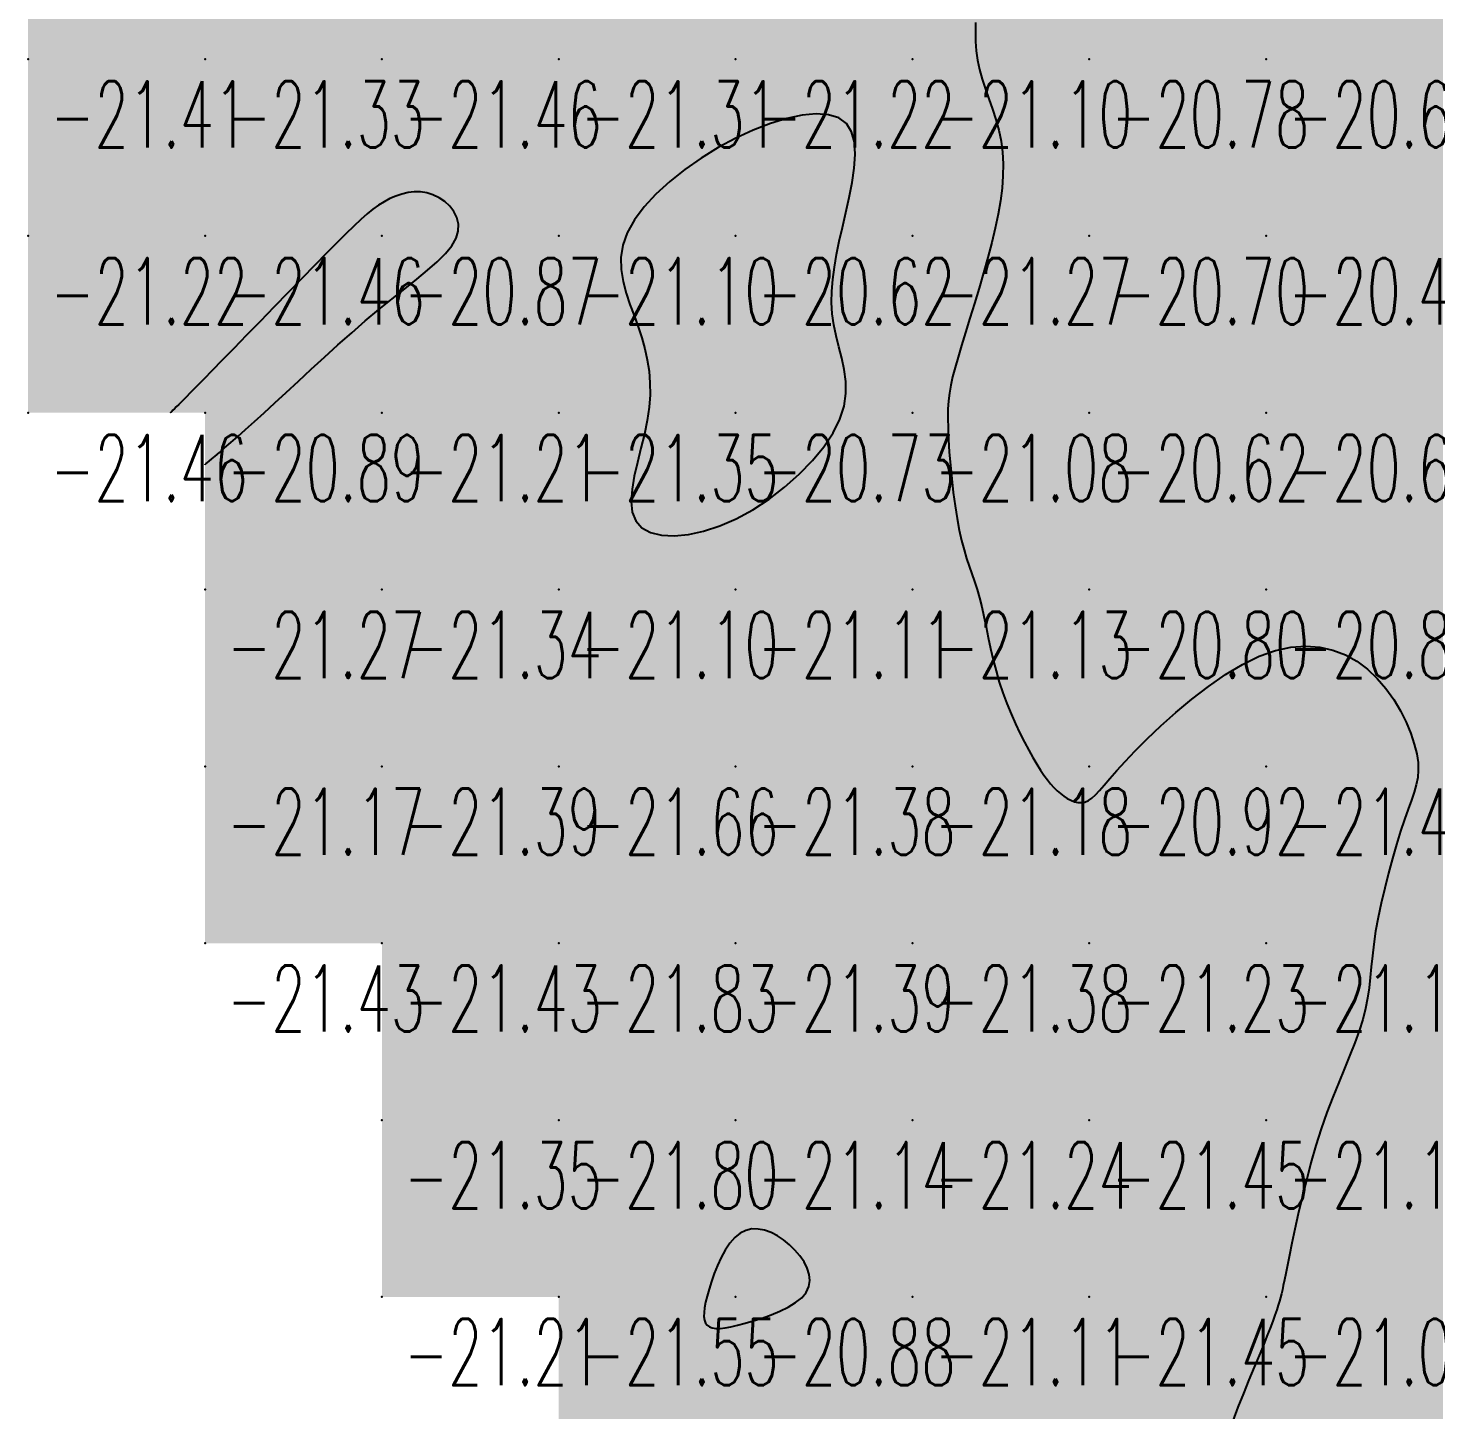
# Model space of a CAD drawing. Header units: millimetres. Extents: x 88261 to 90953, y 390274 to 392322.
# Drawn here: x 89240.2 to 89319.8, y 390760.8 to 390839 of the extents above; entities that cross this region are included whole.
import ezdxf
from ezdxf.enums import TextEntityAlignment as Align

# ---------------------------------------------------------------- set-up
doc = ezdxf.new("R2010")
doc.units = ezdxf.units.MM
doc.header["$LTSCALE"] = 25
for name, color, linetype in [('CN_03_00', 7, 'Continuous'), ('COTEAlt', 7, 'Continuous'), ('TN_COLORIAGE', 7, 'Continuous')]:
    doc.layers.add(name, color=color, linetype=linetype)
doc.styles.add('Simplex 1.0', font='Simplex.shx', dxfattribs={"width": 0.99, "height": 2.5})
doc.styles.get("Standard").update_dxf_attribs({"font": 'times.ttf'})

# ---------------------------------------------------------------- blocks, each defined once
blk = doc.blocks.new('COTE')
at = {"color": 0}
blk.add_point((0, 0), dxfattribs=at)
at = {"layer": 'COTEAlt'}
blk.add_attdef('ALT', text='', height=3.75, dxfattribs=at).set_placement((1.25, -1.25), align=Align.TOP_LEFT)

msp = doc.modelspace()

# ---------------------------------------------------------------- linework, layer by layer
at = {"layer": 'CN_03_00', "elevation": -21, "flags": 128}
for points in [[(89293.811, 390839.301), (89293.816, 390838.77), (89293.825, 390838.242), (89293.854, 390837.713), (89293.921, 390837.181), (89294.037, 390836.644), (89294.193, 390836.1), (89294.378, 390835.548), (89294.578, 390834.985), (89294.779, 390834.412), (89294.97, 390833.825), (89295.136, 390833.224), (89295.265, 390832.608), (89295.347, 390831.974), (89295.381, 390831.32), (89295.37, 390830.645), (89295.317, 390829.946), (89295.224, 390829.221), (89295.095, 390828.468), (89294.933, 390827.684), (89294.739, 390826.867), (89294.517, 390826.019), (89294.275, 390825.151), (89294.021, 390824.278), (89293.761, 390823.417), (89293.504, 390822.581), (89293.258, 390821.787), (89293.031, 390821.049), (89292.83, 390820.383), (89292.661, 390819.798), (89292.525, 390819.279), (89292.419, 390818.805), (89292.34, 390818.354), (89292.287, 390817.906), (89292.258, 390817.439), (89292.25, 390816.933), (89292.262, 390816.366), (89292.291, 390815.724), (89292.336, 390815.02), (89292.397, 390814.274), (89292.472, 390813.505), (89292.56, 390812.733), (89292.661, 390811.979), (89292.774, 390811.262), (89292.897, 390810.602), (89293.03, 390810.013), (89293.17, 390809.486), (89293.316, 390809.005), (89293.464, 390808.556), (89293.613, 390808.123), (89293.76, 390807.692), (89293.902, 390807.247), (89294.038, 390806.773), (89294.167, 390806.26), (89294.29, 390805.709), (89294.413, 390805.128), (89294.54, 390804.524), (89294.674, 390803.904), (89294.82, 390803.274), (89294.982, 390802.641), (89295.163, 390802.012), (89295.368, 390801.393), (89295.591, 390800.789), (89295.829, 390800.205), (89296.075, 390799.645), (89296.327, 390799.113), (89296.578, 390798.615), (89296.823, 390798.154), (89297.059, 390797.735), (89297.28, 390797.361), (89297.489, 390797.03), (89297.688, 390796.736), (89297.879, 390796.477), (89298.065, 390796.249), (89298.249, 390796.046), (89298.434, 390795.865), (89298.621, 390795.703), (89298.813, 390795.555), (89299.008, 390795.426), (89299.207, 390795.321), (89299.407, 390795.243), (89299.608, 390795.198), (89299.808, 390795.19), (89300.006, 390795.224), (89300.2, 390795.305), (89300.393, 390795.436), (89300.595, 390795.623), (89300.823, 390795.869), (89301.089, 390796.177), (89301.41, 390796.553), (89301.8, 390797), (89302.273, 390797.521), (89302.844, 390798.121), (89303.522, 390798.798), (89304.294, 390799.53), (89305.142, 390800.287), (89306.047, 390801.042), (89306.991, 390801.766), (89307.954, 390802.431), (89308.918, 390803.009), (89309.865, 390803.47), (89310.778, 390803.793), (89311.654, 390803.981), (89312.489, 390804.041), (89313.281, 390803.983), (89314.029, 390803.815), (89314.731, 390803.545), (89315.383, 390803.183), (89315.984, 390802.737), (89316.532, 390802.216), (89317.025, 390801.638), (89317.462, 390801.02), (89317.842, 390800.38), (89318.164, 390799.736), (89318.425, 390799.105), (89318.625, 390798.506), (89318.763, 390797.957), (89318.838, 390797.468), (89318.855, 390797.026), (89318.821, 390796.611), (89318.74, 390796.204), (89318.619, 390795.783), (89318.465, 390795.328), (89318.282, 390794.82), (89318.078, 390794.239), (89317.857, 390793.57), (89317.628, 390792.828), (89317.396, 390792.03), (89317.169, 390791.198), (89316.953, 390790.35), (89316.755, 390789.507), (89316.582, 390788.688), (89316.441, 390787.912), (89316.335, 390787.193), (89316.257, 390786.526), (89316.195, 390785.898), (89316.137, 390785.297), (89316.072, 390784.712), (89315.988, 390784.13), (89315.875, 390783.539), (89315.721, 390782.928), (89315.517, 390782.287), (89315.269, 390781.612), (89314.987, 390780.9), (89314.679, 390780.152), (89314.355, 390779.364), (89314.022, 390778.536), (89313.691, 390777.665), (89313.371, 390776.75), (89313.068, 390775.793), (89312.785, 390774.812), (89312.524, 390773.827), (89312.285, 390772.86), (89312.069, 390771.932), (89311.876, 390771.064), (89311.709, 390770.278), (89311.568, 390769.594), (89311.453, 390769.028), (89311.36, 390768.568), (89311.285, 390768.195), (89311.222, 390767.891), (89311.167, 390767.637), (89311.115, 390767.417), (89311.062, 390767.21), (89311.002, 390766.999), (89310.931, 390766.767), (89310.846, 390766.506), (89310.744, 390766.208), (89310.62, 390765.866), (89310.473, 390765.474), (89310.297, 390765.024), (89310.092, 390764.509), (89309.852, 390763.922), (89309.577, 390763.261), (89309.279, 390762.541), (89308.968, 390761.781), (89308.657, 390761.002), (89308.36, 390760.224)], [(89250.249, 390814.302), (89250.25, 390814.303), (89250.258, 390814.309), (89250.279, 390814.328), (89250.32, 390814.363), (89250.388, 390814.421), (89250.49, 390814.508), (89250.631, 390814.63), (89250.82, 390814.791), (89251.06, 390814.998), (89251.354, 390815.251), (89251.7, 390815.552), (89252.098, 390815.901), (89252.548, 390816.299), (89253.048, 390816.746), (89253.598, 390817.244), (89254.199, 390817.794), (89254.847, 390818.393), (89255.536, 390819.032), (89256.258, 390819.701), (89257.006, 390820.387), (89257.769, 390821.08), (89258.542, 390821.767), (89259.314, 390822.438), (89260.079, 390823.081), (89260.827, 390823.687), (89261.546, 390824.257), (89262.22, 390824.794), (89262.837, 390825.302), (89263.381, 390825.783), (89263.841, 390826.243), (89264.2, 390826.683), (89264.445, 390827.108), (89264.568, 390827.518), (89264.579, 390827.911), (89264.492, 390828.279), (89264.324, 390828.618), (89264.089, 390828.922), (89263.803, 390829.185), (89263.481, 390829.401), (89263.139, 390829.565), (89262.79, 390829.672), (89262.437, 390829.725), (89262.083, 390829.73), (89261.731, 390829.689), (89261.382, 390829.609), (89261.038, 390829.494), (89260.702, 390829.348), (89260.376, 390829.175), (89260.059, 390828.979), (89259.742, 390828.752), (89259.412, 390828.486), (89259.056, 390828.172), (89258.662, 390827.801), (89258.217, 390827.365), (89257.71, 390826.854), (89257.127, 390826.261), (89256.461, 390825.581), (89255.731, 390824.832), (89254.957, 390824.039), (89254.162, 390823.224), (89253.369, 390822.41), (89252.601, 390821.622), (89251.879, 390820.881), (89251.227, 390820.213), (89250.661, 390819.634), (89250.179, 390819.142), (89249.774, 390818.729), (89249.437, 390818.387), (89249.162, 390818.108), (89248.94, 390817.883), (89248.763, 390817.705), (89248.625, 390817.566), (89248.518, 390817.458), (89248.437, 390817.377), (89248.379, 390817.319), (89248.341, 390817.28), (89248.317, 390817.257), (89248.305, 390817.245), (89248.301, 390817.24), (89248.3, 390817.239)]]:
    msp.add_lwpolyline(points, dxfattribs=at)
for points in [[(89274.95, 390810.736), (89275.442, 390810.467), (89276.058, 390810.314), (89276.777, 390810.276), (89277.579, 390810.351), (89278.445, 390810.539), (89279.354, 390810.837), (89280.286, 390811.244), (89281.222, 390811.757), (89282.141, 390812.36), (89283.023, 390813.035), (89283.846, 390813.765), (89284.591, 390814.532), (89285.237, 390815.318), (89285.764, 390816.105), (89286.151, 390816.876), (89286.386, 390817.617), (89286.487, 390818.328), (89286.482, 390819.013), (89286.397, 390819.678), (89286.26, 390820.326), (89286.096, 390820.963), (89285.934, 390821.591), (89285.799, 390822.216), (89285.715, 390822.843), (89285.68, 390823.476), (89285.692, 390824.121), (89285.746, 390824.784), (89285.837, 390825.471), (89285.96, 390826.186), (89286.112, 390826.936), (89286.289, 390827.726), (89286.482, 390828.557), (89286.673, 390829.409), (89286.839, 390830.257), (89286.958, 390831.078), (89287.008, 390831.847), (89286.968, 390832.538), (89286.814, 390833.129), (89286.525, 390833.594), (89286.085, 390833.914), (89285.507, 390834.094), (89284.812, 390834.143), (89284.018, 390834.071), (89283.147, 390833.887), (89282.217, 390833.602), (89281.248, 390833.225), (89280.26, 390832.766), (89279.274, 390832.234), (89278.31, 390831.641), (89277.387, 390830.998), (89276.527, 390830.316), (89275.75, 390829.606), (89275.077, 390828.879), (89274.528, 390828.148), (89274.123, 390827.422), (89273.877, 390826.711), (89273.771, 390826.016), (89273.782, 390825.335), (89273.885, 390824.668), (89274.057, 390824.012), (89274.273, 390823.367), (89274.509, 390822.731), (89274.741, 390822.102), (89274.948, 390821.479), (89275.122, 390820.857), (89275.26, 390820.23), (89275.358, 390819.591), (89275.41, 390818.935), (89275.414, 390818.257), (89275.364, 390817.549), (89275.258, 390816.807), (89275.096, 390816.029), (89274.9, 390815.23), (89274.7, 390814.43), (89274.522, 390813.65), (89274.395, 390812.91), (89274.347, 390812.228), (89274.406, 390811.626), (89274.601, 390811.123), (89274.95, 390810.736)], [(89281.252, 390765.881), (89281.751, 390766.04), (89282.259, 390766.223), (89282.757, 390766.429), (89283.225, 390766.66), (89283.643, 390766.914), (89283.99, 390767.192), (89284.247, 390767.494), (89284.398, 390767.819), (89284.45, 390768.161), (89284.414, 390768.513), (89284.3, 390768.868), (89284.12, 390769.22), (89283.886, 390769.562), (89283.607, 390769.887), (89283.296, 390770.188), (89282.963, 390770.458), (89282.613, 390770.689), (89282.254, 390770.875), (89281.89, 390771.006), (89281.527, 390771.077), (89281.171, 390771.078), (89280.828, 390771.002), (89280.503, 390770.842), (89280.2, 390770.594), (89279.922, 390770.271), (89279.667, 390769.888), (89279.436, 390769.464), (89279.229, 390769.014), (89279.046, 390768.554), (89278.887, 390768.103), (89278.752, 390767.675), (89278.641, 390767.286), (89278.555, 390766.936), (89278.496, 390766.626), (89278.465, 390766.354), (89278.462, 390766.12), (89278.49, 390765.922), (89278.55, 390765.761), (89278.643, 390765.634), (89278.77, 390765.542), (89278.933, 390765.483), (89279.134, 390765.455), (89279.376, 390765.458), (89279.659, 390765.49), (89279.987, 390765.549), (89280.361, 390765.635), (89280.783, 390765.746), (89281.252, 390765.881)]]:
    msp.add_lwpolyline(points, close=True, dxfattribs=at)
at = {"layer": 'TN_COLORIAGE', "color": 233}
for points in [[(89240.249, 390847.239, -21.535), (89240.249, 390837.239, -21.535), (89250.249, 390847.239, -21.535)], [(89240.249, 390837.239, -21.535), (89250.249, 390837.239, -21.535), (89250.249, 390847.239, -21.535)], [(89250.249, 390847.239, -21), (89258.918, 390847.239, -21), (89250.249, 390837.239, -21), (89258.242, 390845.233, -21)], [(89260.249, 390837.239, -21.358), (89270.249, 390837.239, -21.358), (89270.249, 390847.239, -21.358)], [(89260.249, 390837.239, -21), (89260.249, 390845.735, -21), (89270.249, 390847.239, -21), (89262.115, 390847.239, -21)], [(89270.249, 390837.239, -21.153), (89280.249, 390837.239, -21.153), (89280.249, 390847.239, -21.153)], [(89270.249, 390847.239, -21.153), (89270.249, 390837.239, -21.153), (89280.249, 390847.239, -21.153)], [(89280.249, 390837.239, -21), (89289.857, 390846.848, -21), (89280.249, 390847.239, -21), (89289.684, 390847.239, -21)], [(89280.249, 390837.239, -21), (89289.857, 390846.848, -21), (89290.249, 390837.239, -21), (89290.249, 390846.388, -21)], [(89294.347, 390841.337, -21.098), (89290.249, 390846.388, -21.098), (89290.249, 390837.239, -21.098)], [(89260.249, 390837.239, -21), (89260.249, 390845.735, -21), (89250.249, 390837.239, -21), (89258.242, 390845.233, -21)], [(89293.344, 390837.239, -21.098), (89294.347, 390841.337, -21.098), (89290.249, 390837.239, -21.098)], [(89240.249, 390827.239, -21.327), (89250.249, 390827.239, -21.327), (89250.249, 390837.239, -21.327)], [(89240.249, 390837.239, -21.327), (89240.249, 390827.239, -21.327), (89250.249, 390837.239, -21.327)], [(89260.249, 390837.239, -21), (89260.249, 390829.407, -21), (89250.249, 390827.239, -21), (89258.066, 390827.239, -21)], [(89250.249, 390837.239, -21.463), (89250.249, 390827.239, -21.463), (89260.249, 390837.239, -21.463)], [(89260.249, 390837.239, -21), (89260.249, 390829.407, -21), (89270.249, 390837.239, -21), (89263.195, 390830.185, -21)], [(89270.249, 390837.239, -21), (89263.195, 390830.185, -21), (89270.249, 390827.239, -21), (89265.807, 390827.239, -21)], [(89270.249, 390837.239, -21.224), (89270.249, 390827.239, -21.224), (89280.249, 390837.239, -21.224)], [(89280.249, 390837.239, -21), (89280.249, 390833.54, -21), (89270.249, 390827.239, -21), (89272.362, 390827.239, -21)], [(89280.249, 390837.239, -21), (89280.249, 390833.54, -21), (89290.249, 390837.239, -21), (89288.205, 390835.196, -21)], [(89290.249, 390827.239, -21), (89286.078, 390827.239, -21), (89290.249, 390837.239, -21), (89288.205, 390835.196, -21)], [(89290.249, 390827.239, -21), (89295.801, 390832.792, -21), (89290.249, 390837.239, -21), (89293.344, 390837.239, -21)], [(89295.042, 390827.239, -21.273), (89295.801, 390832.792, -21.273), (89290.249, 390827.239, -21.273)], [(89240.249, 390827.239, -21.459), (89240.249, 390817.239, -21.459), (89250.249, 390827.239, -21.459)], [(89240.249, 390817.239, -21), (89248.3, 390817.239, -21), (89250.249, 390827.239, -21), (89250.249, 390819.199, -21)], [(89258.066, 390827.239, -21.459), (89250.249, 390819.199, -21.459), (89250.249, 390827.239, -21.459)], [(89260.249, 390817.239, -21.102), (89270.249, 390817.239, -21.102), (89270.249, 390827.239, -21.102)], [(89260.249, 390817.239, -21), (89260.249, 390823.502, -21), (89270.249, 390827.239, -21), (89265.807, 390827.239, -21)], [(89270.249, 390817.239, -21), (89275.043, 390822.034, -21), (89270.249, 390827.239, -21), (89272.362, 390827.239, -21)], [(89286.078, 390827.239, -21.273), (89285.214, 390822.205, -21.273), (89290.249, 390827.239, -21.273)], [(89290.249, 390827.239, -21), (89285.214, 390822.205, -21), (89290.249, 390817.239, -21), (89287.861, 390817.239, -21)], [(89290.249, 390827.239, -21), (89295.042, 390827.239, -21), (89290.249, 390817.239, -21), (89292.465, 390819.455, -21)], [(89260.249, 390823.502, -21.215), (89253.674, 390817.239, -21.215), (89260.249, 390817.239, -21.215)], [(89275.043, 390822.034, -21.352), (89275.911, 390817.239, -21.352), (89270.249, 390817.239, -21.352)], [(89292.078, 390817.239, -21.085), (89292.465, 390819.455, -21.085), (89290.249, 390817.239, -21.085)], [(89250.249, 390807.239, -21.215), (89260.249, 390807.239, -21.215), (89260.249, 390817.239, -21.215)], [(89250.249, 390807.239, -21), (89250.249, 390814.302, -21), (89260.249, 390817.239, -21), (89253.674, 390817.239, -21)], [(89260.249, 390817.239, -21.352), (89260.249, 390807.239, -21.352), (89270.249, 390817.239, -21.352)], [(89260.249, 390807.239, -21.352), (89270.249, 390807.239, -21.352), (89270.249, 390817.239, -21.352)], [(89270.249, 390817.239, -21), (89275.911, 390817.239, -21), (89270.249, 390807.239, -21), (89272.861, 390809.852, -21)], [(89280.249, 390807.239, -21.085), (89290.249, 390807.239, -21.085), (89290.249, 390817.239, -21.085)], [(89280.249, 390807.239, -21), (89280.249, 390810.094, -21), (89290.249, 390817.239, -21), (89287.861, 390817.239, -21)], [(89290.249, 390807.239, -21), (89292.793, 390809.784, -21), (89290.249, 390817.239, -21), (89292.078, 390817.239, -21)], [(89280.249, 390807.239, -21), (89280.249, 390810.094, -21), (89270.249, 390807.239, -21), (89272.861, 390809.852, -21)], [(89292.793, 390809.784, -21.129), (89294.133, 390807.239, -21.129), (89290.249, 390807.239, -21.129)], [(89250.249, 390807.239, -21.344), (89250.249, 390797.239, -21.344), (89260.249, 390807.239, -21.344)], [(89250.249, 390797.239, -21.344), (89260.249, 390797.239, -21.344), (89260.249, 390807.239, -21.344)], [(89260.249, 390797.239, -21.095), (89270.249, 390797.239, -21.095), (89270.249, 390807.239, -21.095)], [(89260.249, 390807.239, -21.095), (89260.249, 390797.239, -21.095), (89270.249, 390807.239, -21.095)], [(89270.249, 390797.239, -21.108), (89280.249, 390797.239, -21.108), (89280.249, 390807.239, -21.108)], [(89270.249, 390807.239, -21.108), (89270.249, 390797.239, -21.108), (89280.249, 390807.239, -21.108)], [(89280.249, 390797.239, -21.129), (89290.249, 390797.239, -21.129), (89290.249, 390807.239, -21.129)], [(89280.249, 390807.239, -21.129), (89280.249, 390797.239, -21.129), (89290.249, 390807.239, -21.129)], [(89290.249, 390797.239, -21), (89294.907, 390801.898, -21), (89290.249, 390807.239, -21), (89294.133, 390807.239, -21)], [(89310.249, 390805.01, -21.475), (89301.641, 390797.239, -21.475), (89310.249, 390797.239, -21.475)], [(89316.552, 390803.543, -21.475), (89310.249, 390805.01, -21.475), (89310.249, 390797.239, -21.475)], [(89316.552, 390803.543, -21.475), (89319.445, 390797.239, -21.475), (89310.249, 390797.239, -21.475)], [(89294.907, 390801.898, -21.177), (89297.22, 390797.239, -21.177), (89290.249, 390797.239, -21.177)], [(89250.249, 390797.239, -21.395), (89250.249, 390787.239, -21.395), (89260.249, 390797.239, -21.395)], [(89250.249, 390787.239, -21.395), (89260.249, 390787.239, -21.395), (89260.249, 390797.239, -21.395)], [(89260.249, 390797.239, -21.655), (89260.249, 390787.239, -21.655), (89270.249, 390797.239, -21.655)], [(89260.249, 390787.239, -21.655), (89270.249, 390787.239, -21.655), (89270.249, 390797.239, -21.655)], [(89270.249, 390797.239, -21.383), (89270.249, 390787.239, -21.383), (89280.249, 390797.239, -21.383)], [(89270.249, 390787.239, -21.383), (89280.249, 390787.239, -21.383), (89280.249, 390797.239, -21.383)], [(89280.249, 390797.239, -21.177), (89280.249, 390787.239, -21.177), (89290.249, 390797.239, -21.177)], [(89280.249, 390787.239, -21.177), (89290.249, 390787.239, -21.177), (89290.249, 390797.239, -21.177)], [(89290.249, 390787.239, -21), (89298.564, 390795.554, -21), (89290.249, 390797.239, -21), (89297.22, 390797.239, -21)], [(89310.249, 390797.239, -21), (89301.641, 390797.239, -21), (89300.249, 390787.239, -21), (89300.249, 390794.758, -21)], [(89300.249, 390787.239, -21.475), (89310.249, 390787.239, -21.475), (89310.249, 390797.239, -21.475)], [(89310.249, 390797.239, -21), (89319.445, 390797.239, -21), (89310.249, 390787.239, -21), (89318.248, 390795.239, -21)], [(89290.249, 390787.239, -21), (89298.564, 390795.554, -21), (89300.249, 390787.239, -21), (89300.249, 390794.758, -21)], [(89316.029, 390787.239, -21.166), (89318.248, 390795.239, -21.166), (89310.249, 390787.239, -21.166)], [(89260.249, 390777.239, -21.828), (89270.249, 390777.239, -21.828), (89270.249, 390787.239, -21.828)], [(89260.249, 390787.239, -21.828), (89260.249, 390777.239, -21.828), (89270.249, 390787.239, -21.828)], [(89270.249, 390787.239, -21.391), (89270.249, 390777.239, -21.391), (89280.249, 390787.239, -21.391)], [(89270.249, 390777.239, -21.391), (89280.249, 390777.239, -21.391), (89280.249, 390787.239, -21.391)], [(89280.249, 390787.239, -21.379), (89280.249, 390777.239, -21.379), (89290.249, 390787.239, -21.379)], [(89280.249, 390777.239, -21.379), (89290.249, 390777.239, -21.379), (89290.249, 390787.239, -21.379)], [(89290.249, 390777.239, -21.233), (89300.249, 390777.239, -21.233), (89300.249, 390787.239, -21.233)], [(89290.249, 390787.239, -21.233), (89290.249, 390777.239, -21.233), (89300.249, 390787.239, -21.233)], [(89300.249, 390777.239, -21.166), (89310.249, 390777.239, -21.166), (89310.249, 390787.239, -21.166)], [(89300.249, 390787.239, -21.166), (89300.249, 390777.239, -21.166), (89310.249, 390787.239, -21.166)], [(89310.249, 390777.239, -21), (89316.282, 390783.273, -21), (89310.249, 390787.239, -21), (89316.029, 390787.239, -21)], [(89313.165, 390777.239, -21.185), (89316.282, 390783.273, -21.185), (89310.249, 390777.239, -21.185)], [(89260.249, 390777.239, -21.8), (89260.249, 390767.239, -21.8), (89270.249, 390777.239, -21.8)], [(89260.249, 390767.239, -21.8), (89270.249, 390767.239, -21.8), (89270.249, 390777.239, -21.8)], [(89270.249, 390767.239, -21), (89278.496, 390767.239, -21), (89280.249, 390777.239, -21), (89280.249, 390771.825, -21)], [(89270.249, 390777.239, -21.138), (89270.249, 390767.239, -21.138), (89280.249, 390777.239, -21.138)], [(89290.249, 390777.239, -21), (89283.525, 390770.516, -21), (89280.249, 390777.239, -21), (89280.249, 390771.825, -21)], [(89290.249, 390777.239, -21), (89283.525, 390770.516, -21), (89290.249, 390767.239, -21), (89285.427, 390767.239, -21)], [(89290.249, 390777.239, -21.447), (89290.249, 390767.239, -21.447), (89300.249, 390777.239, -21.447)], [(89290.249, 390767.239, -21.447), (89300.249, 390767.239, -21.447), (89300.249, 390777.239, -21.447)], [(89300.249, 390767.239, -21.185), (89310.249, 390767.239, -21.185), (89310.249, 390777.239, -21.185)], [(89300.249, 390777.239, -21.185), (89300.249, 390767.239, -21.185), (89310.249, 390777.239, -21.185)], [(89310.249, 390777.239, -21), (89313.165, 390777.239, -21), (89310.249, 390767.239, -21), (89311.281, 390768.272, -21)], [(89311.121, 390767.239, -21.052), (89311.281, 390768.272, -21.052), (89310.249, 390767.239, -21.052)], [(89270.249, 390767.239, -21), (89278.496, 390767.239, -21), (89270.249, 390757.239, -21), (89278.278, 390765.268, -21)], [(89280.249, 390757.239, -21.109), (89290.249, 390757.239, -21.109), (89290.249, 390767.239, -21.109)], [(89280.249, 390757.239, -21), (89280.249, 390765.492, -21), (89290.249, 390767.239, -21), (89285.427, 390767.239, -21)], [(89290.249, 390767.239, -21.445), (89290.249, 390757.239, -21.445), (89300.249, 390767.239, -21.445)], [(89290.249, 390757.239, -21.445), (89300.249, 390757.239, -21.445), (89300.249, 390767.239, -21.445)], [(89300.249, 390757.239, -21), (89306.995, 390757.239, -21), (89310.249, 390767.239, -21), (89310.249, 390764.763, -21)], [(89300.249, 390767.239, -21.052), (89300.249, 390757.239, -21.052), (89310.249, 390767.239, -21.052)], [(89311.121, 390767.239, -21.052), (89310.249, 390764.763, -21.052), (89310.249, 390767.239, -21.052)], [(89280.249, 390757.239, -21), (89280.249, 390765.492, -21), (89270.249, 390757.239, -21), (89278.278, 390765.268, -21)]]:
    msp.add_solid(points, dxfattribs=at)
at = {"layer": 'TN_COLORIAGE', "color": 223}
for points in [[(89294.347, 390841.337, -20.781), (89293.344, 390837.239, -20.781), (89300.249, 390847.239, -20.781), (89300.249, 390837.239, -20.781)], [(89300.249, 390837.239, -20.442), (89310.249, 390837.239, -20.442), (89310.249, 390847.239, -20.442)], [(89300.249, 390847.239, -20.442), (89300.249, 390837.239, -20.442), (89310.249, 390847.239, -20.442)], [(89318.35, 390845.341, -20.442), (89318.982, 390847.239, -20.442), (89310.249, 390837.239, -20.442), (89310.249, 390847.239, -20.442)], [(89318.35, 390845.341, -20.481), (89320.249, 390845.891, -20.481), (89310.249, 390837.239, -20.481), (89320.249, 390837.239, -20.481)], [(89293.344, 390837.239, -20.781), (89295.801, 390832.792, -20.781), (89300.249, 390837.239, -20.781)], [(89295.801, 390832.792, -20.703), (89295.042, 390827.239, -20.703), (89300.249, 390837.239, -20.703), (89300.249, 390827.239, -20.703)], [(89300.249, 390837.239, -20.655), (89300.249, 390827.239, -20.655), (89310.249, 390837.239, -20.655)], [(89300.249, 390827.239, -20.655), (89310.249, 390827.239, -20.655), (89310.249, 390837.239, -20.655)], [(89310.249, 390837.239, -20.481), (89310.249, 390827.239, -20.481), (89320.249, 390837.239, -20.481)], [(89310.249, 390827.239, -20.481), (89320.249, 390827.239, -20.481), (89320.249, 390837.239, -20.481)], [(89288.205, 390835.196, -20.618), (89280.249, 390833.54, -20.618), (89280.249, 390827.239, -20.618)], [(89288.205, 390835.196, -20.618), (89286.078, 390827.239, -20.618), (89280.249, 390827.239, -20.618)], [(89272.362, 390827.239, -20.618), (89280.249, 390833.54, -20.618), (89280.249, 390827.239, -20.618)], [(89265.807, 390827.239, -20.872), (89263.195, 390830.185, -20.872), (89260.249, 390827.239, -20.872)], [(89263.195, 390830.185, -20.872), (89260.249, 390829.407, -20.872), (89260.249, 390827.239, -20.872)], [(89258.066, 390827.239, -20.872), (89260.249, 390829.407, -20.872), (89260.249, 390827.239, -20.872)], [(89250.249, 390819.199, -20.872), (89258.066, 390827.239, -20.872), (89250.249, 390817.239, -20.872), (89260.249, 390827.239, -20.872)], [(89253.674, 390817.239, -20.872), (89260.249, 390823.502, -20.872), (89250.249, 390817.239, -20.872), (89260.249, 390827.239, -20.872)], [(89265.807, 390827.239, -20.872), (89260.249, 390823.502, -20.872), (89260.249, 390827.239, -20.872)], [(89272.362, 390827.239, -20.618), (89275.043, 390822.034, -20.618), (89280.249, 390827.239, -20.618)], [(89275.911, 390817.239, -20.618), (89275.043, 390822.034, -20.618), (89280.249, 390817.239, -20.618), (89280.249, 390827.239, -20.618)], [(89285.214, 390822.205, -20.618), (89286.078, 390827.239, -20.618), (89280.249, 390817.239, -20.618), (89280.249, 390827.239, -20.618)], [(89292.465, 390819.455, -20.622), (89292.078, 390817.239, -20.622), (89300.249, 390827.239, -20.622), (89300.249, 390817.239, -20.622)], [(89292.465, 390819.455, -20.703), (89295.042, 390827.239, -20.703), (89300.249, 390827.239, -20.703)], [(89300.249, 390827.239, -20.49), (89300.249, 390817.239, -20.49), (89310.249, 390827.239, -20.49)], [(89300.249, 390817.239, -20.49), (89310.249, 390817.239, -20.49), (89310.249, 390827.239, -20.49)], [(89310.249, 390817.239, -20.362), (89320.249, 390817.239, -20.362), (89320.249, 390827.239, -20.362)], [(89310.249, 390827.239, -20.362), (89310.249, 390817.239, -20.362), (89320.249, 390827.239, -20.362)], [(89287.861, 390817.239, -20.73), (89285.214, 390822.205, -20.73), (89280.249, 390817.239, -20.73)], [(89250.249, 390819.199, -20.888), (89248.3, 390817.239, -20.888), (89250.249, 390817.239, -20.888)], [(89253.674, 390817.239, -20.888), (89250.249, 390814.302, -20.888), (89250.249, 390817.239, -20.888)], [(89272.861, 390809.852, -20.73), (89275.911, 390817.239, -20.73), (89280.249, 390817.239, -20.73)], [(89272.861, 390809.852, -20.73), (89280.249, 390810.094, -20.73), (89280.249, 390817.239, -20.73)], [(89287.861, 390817.239, -20.73), (89280.249, 390810.094, -20.73), (89280.249, 390817.239, -20.73)], [(89292.078, 390817.239, -20.622), (89292.793, 390809.784, -20.622), (89300.249, 390817.239, -20.622)], [(89294.133, 390807.239, -20.622), (89292.793, 390809.784, -20.622), (89300.249, 390807.239, -20.622), (89300.249, 390817.239, -20.622)], [(89300.249, 390817.239, -20.609), (89300.249, 390807.239, -20.609), (89310.249, 390817.239, -20.609)], [(89300.249, 390807.239, -20.609), (89310.249, 390807.239, -20.609), (89310.249, 390817.239, -20.609)], [(89310.249, 390817.239, -20.758), (89310.249, 390807.239, -20.758), (89320.249, 390817.239, -20.758)], [(89310.249, 390807.239, -20.758), (89320.249, 390807.239, -20.758), (89320.249, 390817.239, -20.758)], [(89294.133, 390807.239, -20.797), (89294.907, 390801.898, -20.797), (89300.249, 390807.239, -20.797)], [(89297.22, 390797.239, -20.797), (89294.907, 390801.898, -20.797), (89300.249, 390797.239, -20.797), (89300.249, 390807.239, -20.797)], [(89300.249, 390807.239, -20.864), (89300.249, 390797.239, -20.864), (89310.249, 390807.239, -20.864)], [(89301.641, 390797.239, -20.864), (89310.249, 390805.01, -20.864), (89300.249, 390797.239, -20.864), (89310.249, 390807.239, -20.864)], [(89310.249, 390805.01, -20.721), (89316.552, 390803.543, -20.721), (89310.249, 390807.239, -20.721), (89320.249, 390807.239, -20.721)], [(89319.445, 390797.239, -20.721), (89316.552, 390803.543, -20.721), (89320.249, 390797.239, -20.721), (89320.249, 390807.239, -20.721)], [(89297.22, 390797.239, -20.923), (89298.564, 390795.554, -20.923), (89300.249, 390797.239, -20.923)], [(89300.249, 390794.758, -20.923), (89298.564, 390795.554, -20.923), (89300.249, 390797.239, -20.923)], [(89300.249, 390794.758, -20.923), (89301.641, 390797.239, -20.923), (89300.249, 390797.239, -20.923)], [(89318.248, 390795.239, -20.879), (89316.029, 390787.239, -20.879), (89320.249, 390797.239, -20.879), (89320.249, 390787.239, -20.879)], [(89318.248, 390795.239, -20.958), (89319.445, 390797.239, -20.958), (89320.249, 390797.239, -20.958)], [(89316.282, 390783.273, -20.552), (89313.165, 390777.239, -20.552), (89320.249, 390787.239, -20.552), (89320.249, 390777.239, -20.552)], [(89316.029, 390787.239, -20.879), (89316.282, 390783.273, -20.879), (89320.249, 390787.239, -20.879)], [(89311.281, 390768.272, -20.46), (89311.121, 390767.239, -20.46), (89320.249, 390777.239, -20.46), (89320.249, 390767.239, -20.46)], [(89311.281, 390768.272, -20.552), (89313.165, 390777.239, -20.552), (89320.249, 390777.239, -20.552)], [(89280.249, 390771.825, -20.883), (89278.496, 390767.239, -20.883), (89280.249, 390767.239, -20.883)], [(89280.249, 390771.825, -20.883), (89283.525, 390770.516, -20.883), (89280.249, 390767.239, -20.883)], [(89285.427, 390767.239, -20.883), (89283.525, 390770.516, -20.883), (89280.249, 390767.239, -20.883)], [(89278.278, 390765.268, -20.883), (89278.496, 390767.239, -20.883), (89280.249, 390767.239, -20.883)], [(89278.278, 390765.268, -20.883), (89280.249, 390765.492, -20.883), (89280.249, 390767.239, -20.883)], [(89285.427, 390767.239, -20.883), (89280.249, 390765.492, -20.883), (89280.249, 390767.239, -20.883)], [(89310.249, 390757.239, -20.46), (89320.249, 390757.239, -20.46), (89320.249, 390767.239, -20.46)], [(89310.249, 390764.763, -20.46), (89311.121, 390767.239, -20.46), (89310.249, 390757.239, -20.46), (89320.249, 390767.239, -20.46)], [(89310.249, 390764.763, -20.843), (89306.995, 390757.239, -20.843), (89310.249, 390757.239, -20.843)]]:
    msp.add_solid(points, dxfattribs=at)

# ---------------------------------------------------------------- block references
at = {"layer": 'COTEAlt'}
ref = msp.add_blockref('COTE', (89240.249, 390837.239), dxfattribs=at)
ref.add_attrib('ALT', '-21.41', dxfattribs={"height": 3.75, "style": 'Simplex 1.0', "width": 0.6}).set_placement((89241.499, 390835.989), align=Align.TOP_LEFT)
ref = msp.add_blockref('COTE', (89250.249, 390837.239), dxfattribs=at)
ref.add_attrib('ALT', '-21.33', dxfattribs={"height": 3.75, "style": 'Simplex 1.0', "width": 0.6}).set_placement((89251.499, 390835.989), align=Align.TOP_LEFT)
ref = msp.add_blockref('COTE', (89260.249, 390837.239), dxfattribs=at)
ref.add_attrib('ALT', '-21.46', dxfattribs={"height": 3.75, "style": 'Simplex 1.0', "width": 0.6}).set_placement((89261.499, 390835.989), align=Align.TOP_LEFT)
ref = msp.add_blockref('COTE', (89270.249, 390837.239), dxfattribs=at)
ref.add_attrib('ALT', '-21.31', dxfattribs={"height": 3.75, "style": 'Simplex 1.0', "width": 0.6}).set_placement((89271.499, 390835.989), align=Align.TOP_LEFT)
ref = msp.add_blockref('COTE', (89280.249, 390837.239), dxfattribs=at)
ref.add_attrib('ALT', '-21.22', dxfattribs={"height": 3.75, "style": 'Simplex 1.0', "width": 0.6}).set_placement((89281.499, 390835.989), align=Align.TOP_LEFT)
ref = msp.add_blockref('COTE', (89290.249, 390837.239), dxfattribs=at)
ref.add_attrib('ALT', '-21.10', dxfattribs={"height": 3.75, "style": 'Simplex 1.0', "width": 0.6}).set_placement((89291.499, 390835.989), align=Align.TOP_LEFT)
ref = msp.add_blockref('COTE', (89300.249, 390837.239), dxfattribs=at)
ref.add_attrib('ALT', '-20.78', dxfattribs={"height": 3.75, "style": 'Simplex 1.0', "width": 0.6}).set_placement((89301.499, 390835.989), align=Align.TOP_LEFT)
ref = msp.add_blockref('COTE', (89310.249, 390837.239), dxfattribs=at)
ref.add_attrib('ALT', '-20.65', dxfattribs={"height": 3.75, "style": 'Simplex 1.0', "width": 0.6}).set_placement((89311.499, 390835.989), align=Align.TOP_LEFT)
ref = msp.add_blockref('COTE', (89240.249, 390827.239), dxfattribs=at)
ref.add_attrib('ALT', '-21.22', dxfattribs={"height": 3.75, "style": 'Simplex 1.0', "width": 0.6}).set_placement((89241.499, 390825.989), align=Align.TOP_LEFT)
ref = msp.add_blockref('COTE', (89250.249, 390827.239), dxfattribs=at)
ref.add_attrib('ALT', '-21.46', dxfattribs={"height": 3.75, "style": 'Simplex 1.0', "width": 0.6}).set_placement((89251.499, 390825.989), align=Align.TOP_LEFT)
ref = msp.add_blockref('COTE', (89260.249, 390827.239), dxfattribs=at)
ref.add_attrib('ALT', '-20.87', dxfattribs={"height": 3.75, "style": 'Simplex 1.0', "width": 0.6}).set_placement((89261.499, 390825.989), align=Align.TOP_LEFT)
ref = msp.add_blockref('COTE', (89270.249, 390827.239), dxfattribs=at)
ref.add_attrib('ALT', '-21.10', dxfattribs={"height": 3.75, "style": 'Simplex 1.0', "width": 0.6}).set_placement((89271.499, 390825.989), align=Align.TOP_LEFT)
ref = msp.add_blockref('COTE', (89280.249, 390827.239), dxfattribs=at)
ref.add_attrib('ALT', '-20.62', dxfattribs={"height": 3.75, "style": 'Simplex 1.0', "width": 0.6}).set_placement((89281.499, 390825.989), align=Align.TOP_LEFT)
ref = msp.add_blockref('COTE', (89290.249, 390827.239), dxfattribs=at)
ref.add_attrib('ALT', '-21.27', dxfattribs={"height": 3.75, "style": 'Simplex 1.0', "width": 0.6}).set_placement((89291.499, 390825.989), align=Align.TOP_LEFT)
ref = msp.add_blockref('COTE', (89300.249, 390827.239), dxfattribs=at)
ref.add_attrib('ALT', '-20.70', dxfattribs={"height": 3.75, "style": 'Simplex 1.0', "width": 0.6}).set_placement((89301.499, 390825.989), align=Align.TOP_LEFT)
ref = msp.add_blockref('COTE', (89310.249, 390827.239), dxfattribs=at)
ref.add_attrib('ALT', '-20.49', dxfattribs={"height": 3.75, "style": 'Simplex 1.0', "width": 0.6}).set_placement((89311.499, 390825.989), align=Align.TOP_LEFT)
ref = msp.add_blockref('COTE', (89240.249, 390817.239), dxfattribs=at)
ref.add_attrib('ALT', '-21.46', dxfattribs={"height": 3.75, "style": 'Simplex 1.0', "width": 0.6}).set_placement((89241.499, 390815.989), align=Align.TOP_LEFT)
ref = msp.add_blockref('COTE', (89250.249, 390817.239), dxfattribs=at)
ref.add_attrib('ALT', '-20.89', dxfattribs={"height": 3.75, "style": 'Simplex 1.0', "width": 0.6}).set_placement((89251.499, 390815.989), align=Align.TOP_LEFT)
ref = msp.add_blockref('COTE', (89260.249, 390817.239), dxfattribs=at)
ref.add_attrib('ALT', '-21.21', dxfattribs={"height": 3.75, "style": 'Simplex 1.0', "width": 0.6}).set_placement((89261.499, 390815.989), align=Align.TOP_LEFT)
ref = msp.add_blockref('COTE', (89270.249, 390817.239), dxfattribs=at)
ref.add_attrib('ALT', '-21.35', dxfattribs={"height": 3.75, "style": 'Simplex 1.0', "width": 0.6}).set_placement((89271.499, 390815.989), align=Align.TOP_LEFT)
ref = msp.add_blockref('COTE', (89280.249, 390817.239), dxfattribs=at)
ref.add_attrib('ALT', '-20.73', dxfattribs={"height": 3.75, "style": 'Simplex 1.0', "width": 0.6}).set_placement((89281.499, 390815.989), align=Align.TOP_LEFT)
ref = msp.add_blockref('COTE', (89290.249, 390817.239), dxfattribs=at)
ref.add_attrib('ALT', '-21.08', dxfattribs={"height": 3.75, "style": 'Simplex 1.0', "width": 0.6}).set_placement((89291.499, 390815.989), align=Align.TOP_LEFT)
ref = msp.add_blockref('COTE', (89300.249, 390817.239), dxfattribs=at)
ref.add_attrib('ALT', '-20.62', dxfattribs={"height": 3.75, "style": 'Simplex 1.0', "width": 0.6}).set_placement((89301.499, 390815.989), align=Align.TOP_LEFT)
ref = msp.add_blockref('COTE', (89310.249, 390817.239), dxfattribs=at)
ref.add_attrib('ALT', '-20.61', dxfattribs={"height": 3.75, "style": 'Simplex 1.0', "width": 0.6}).set_placement((89311.499, 390815.989), align=Align.TOP_LEFT)
ref = msp.add_blockref('COTE', (89250.249, 390807.239), dxfattribs=at)
ref.add_attrib('ALT', '-21.27', dxfattribs={"height": 3.75, "style": 'Simplex 1.0', "width": 0.6}).set_placement((89251.499, 390805.989), align=Align.TOP_LEFT)
ref = msp.add_blockref('COTE', (89260.249, 390807.239), dxfattribs=at)
ref.add_attrib('ALT', '-21.34', dxfattribs={"height": 3.75, "style": 'Simplex 1.0', "width": 0.6}).set_placement((89261.499, 390805.989), align=Align.TOP_LEFT)
ref = msp.add_blockref('COTE', (89270.249, 390807.239), dxfattribs=at)
ref.add_attrib('ALT', '-21.10', dxfattribs={"height": 3.75, "style": 'Simplex 1.0', "width": 0.6}).set_placement((89271.499, 390805.989), align=Align.TOP_LEFT)
ref = msp.add_blockref('COTE', (89280.249, 390807.239), dxfattribs=at)
ref.add_attrib('ALT', '-21.11', dxfattribs={"height": 3.75, "style": 'Simplex 1.0', "width": 0.6}).set_placement((89281.499, 390805.989), align=Align.TOP_LEFT)
ref = msp.add_blockref('COTE', (89290.249, 390807.239), dxfattribs=at)
ref.add_attrib('ALT', '-21.13', dxfattribs={"height": 3.75, "style": 'Simplex 1.0', "width": 0.6}).set_placement((89291.499, 390805.989), align=Align.TOP_LEFT)
ref = msp.add_blockref('COTE', (89300.249, 390807.239), dxfattribs=at)
ref.add_attrib('ALT', '-20.80', dxfattribs={"height": 3.75, "style": 'Simplex 1.0', "width": 0.6}).set_placement((89301.499, 390805.989), align=Align.TOP_LEFT)
ref = msp.add_blockref('COTE', (89310.249, 390807.239), dxfattribs=at)
ref.add_attrib('ALT', '-20.86', dxfattribs={"height": 3.75, "style": 'Simplex 1.0', "width": 0.6}).set_placement((89311.499, 390805.989), align=Align.TOP_LEFT)
ref = msp.add_blockref('COTE', (89250.249, 390797.239), dxfattribs=at)
ref.add_attrib('ALT', '-21.17', dxfattribs={"height": 3.75, "style": 'Simplex 1.0', "width": 0.6}).set_placement((89251.499, 390795.989), align=Align.TOP_LEFT)
ref = msp.add_blockref('COTE', (89260.249, 390797.239), dxfattribs=at)
ref.add_attrib('ALT', '-21.39', dxfattribs={"height": 3.75, "style": 'Simplex 1.0', "width": 0.6}).set_placement((89261.499, 390795.989), align=Align.TOP_LEFT)
ref = msp.add_blockref('COTE', (89270.249, 390797.239), dxfattribs=at)
ref.add_attrib('ALT', '-21.66', dxfattribs={"height": 3.75, "style": 'Simplex 1.0', "width": 0.6}).set_placement((89271.499, 390795.989), align=Align.TOP_LEFT)
ref = msp.add_blockref('COTE', (89280.249, 390797.239), dxfattribs=at)
ref.add_attrib('ALT', '-21.38', dxfattribs={"height": 3.75, "style": 'Simplex 1.0', "width": 0.6}).set_placement((89281.499, 390795.989), align=Align.TOP_LEFT)
ref = msp.add_blockref('COTE', (89290.249, 390797.239), dxfattribs=at)
ref.add_attrib('ALT', '-21.18', dxfattribs={"height": 3.75, "style": 'Simplex 1.0', "width": 0.6}).set_placement((89291.499, 390795.989), align=Align.TOP_LEFT)
ref = msp.add_blockref('COTE', (89300.249, 390797.239), dxfattribs=at)
ref.add_attrib('ALT', '-20.92', dxfattribs={"height": 3.75, "style": 'Simplex 1.0', "width": 0.6}).set_placement((89301.499, 390795.989), align=Align.TOP_LEFT)
ref = msp.add_blockref('COTE', (89310.249, 390797.239), dxfattribs=at)
ref.add_attrib('ALT', '-21.48', dxfattribs={"height": 3.75, "style": 'Simplex 1.0', "width": 0.6}).set_placement((89311.499, 390795.989), align=Align.TOP_LEFT)
ref = msp.add_blockref('COTE', (89250.249, 390787.239), dxfattribs=at)
ref.add_attrib('ALT', '-21.43', dxfattribs={"height": 3.75, "style": 'Simplex 1.0', "width": 0.6}).set_placement((89251.499, 390785.989), align=Align.TOP_LEFT)
ref = msp.add_blockref('COTE', (89260.249, 390787.239), dxfattribs=at)
ref.add_attrib('ALT', '-21.43', dxfattribs={"height": 3.75, "style": 'Simplex 1.0', "width": 0.6}).set_placement((89261.499, 390785.989), align=Align.TOP_LEFT)
ref = msp.add_blockref('COTE', (89270.249, 390787.239), dxfattribs=at)
ref.add_attrib('ALT', '-21.83', dxfattribs={"height": 3.75, "style": 'Simplex 1.0', "width": 0.6}).set_placement((89271.499, 390785.989), align=Align.TOP_LEFT)
ref = msp.add_blockref('COTE', (89280.249, 390787.239), dxfattribs=at)
ref.add_attrib('ALT', '-21.39', dxfattribs={"height": 3.75, "style": 'Simplex 1.0', "width": 0.6}).set_placement((89281.499, 390785.989), align=Align.TOP_LEFT)
ref = msp.add_blockref('COTE', (89290.249, 390787.239), dxfattribs=at)
ref.add_attrib('ALT', '-21.38', dxfattribs={"height": 3.75, "style": 'Simplex 1.0', "width": 0.6}).set_placement((89291.499, 390785.989), align=Align.TOP_LEFT)
ref = msp.add_blockref('COTE', (89300.249, 390787.239), dxfattribs=at)
ref.add_attrib('ALT', '-21.23', dxfattribs={"height": 3.75, "style": 'Simplex 1.0', "width": 0.6}).set_placement((89301.499, 390785.989), align=Align.TOP_LEFT)
ref = msp.add_blockref('COTE', (89310.249, 390787.239), dxfattribs=at)
ref.add_attrib('ALT', '-21.17', dxfattribs={"height": 3.75, "style": 'Simplex 1.0', "width": 0.6}).set_placement((89311.499, 390785.989), align=Align.TOP_LEFT)
ref = msp.add_blockref('COTE', (89260.249, 390777.239), dxfattribs=at)
ref.add_attrib('ALT', '-21.35', dxfattribs={"height": 3.75, "style": 'Simplex 1.0', "width": 0.6}).set_placement((89261.499, 390775.989), align=Align.TOP_LEFT)
ref = msp.add_blockref('COTE', (89270.249, 390777.239), dxfattribs=at)
ref.add_attrib('ALT', '-21.80', dxfattribs={"height": 3.75, "style": 'Simplex 1.0', "width": 0.6}).set_placement((89271.499, 390775.989), align=Align.TOP_LEFT)
ref = msp.add_blockref('COTE', (89280.249, 390777.239), dxfattribs=at)
ref.add_attrib('ALT', '-21.14', dxfattribs={"height": 3.75, "style": 'Simplex 1.0', "width": 0.6}).set_placement((89281.499, 390775.989), align=Align.TOP_LEFT)
ref = msp.add_blockref('COTE', (89290.249, 390777.239), dxfattribs=at)
ref.add_attrib('ALT', '-21.24', dxfattribs={"height": 3.75, "style": 'Simplex 1.0', "width": 0.6}).set_placement((89291.499, 390775.989), align=Align.TOP_LEFT)
ref = msp.add_blockref('COTE', (89300.249, 390777.239), dxfattribs=at)
ref.add_attrib('ALT', '-21.45', dxfattribs={"height": 3.75, "style": 'Simplex 1.0', "width": 0.6}).set_placement((89301.499, 390775.989), align=Align.TOP_LEFT)
ref = msp.add_blockref('COTE', (89310.249, 390777.239), dxfattribs=at)
ref.add_attrib('ALT', '-21.18', dxfattribs={"height": 3.75, "style": 'Simplex 1.0', "width": 0.6}).set_placement((89311.499, 390775.989), align=Align.TOP_LEFT)
ref = msp.add_blockref('COTE', (89260.249, 390767.239), dxfattribs=at)
ref.add_attrib('ALT', '-21.21', dxfattribs={"height": 3.75, "style": 'Simplex 1.0', "width": 0.6}).set_placement((89261.499, 390765.989), align=Align.TOP_LEFT)
ref = msp.add_blockref('COTE', (89270.249, 390767.239), dxfattribs=at)
ref.add_attrib('ALT', '-21.55', dxfattribs={"height": 3.75, "style": 'Simplex 1.0', "width": 0.6}).set_placement((89271.499, 390765.989), align=Align.TOP_LEFT)
ref = msp.add_blockref('COTE', (89280.249, 390767.239), dxfattribs=at)
ref.add_attrib('ALT', '-20.88', dxfattribs={"height": 3.75, "style": 'Simplex 1.0', "width": 0.6}).set_placement((89281.499, 390765.989), align=Align.TOP_LEFT)
ref = msp.add_blockref('COTE', (89290.249, 390767.239), dxfattribs=at)
ref.add_attrib('ALT', '-21.11', dxfattribs={"height": 3.75, "style": 'Simplex 1.0', "width": 0.6}).set_placement((89291.499, 390765.989), align=Align.TOP_LEFT)
ref = msp.add_blockref('COTE', (89300.249, 390767.239), dxfattribs=at)
ref.add_attrib('ALT', '-21.45', dxfattribs={"height": 3.75, "style": 'Simplex 1.0', "width": 0.6}).set_placement((89301.499, 390765.989), align=Align.TOP_LEFT)
ref = msp.add_blockref('COTE', (89310.249, 390767.239), dxfattribs=at)
ref.add_attrib('ALT', '-21.05', dxfattribs={"height": 3.75, "style": 'Simplex 1.0', "width": 0.6}).set_placement((89311.499, 390765.989), align=Align.TOP_LEFT)

doc.saveas('drawing.dxf')
